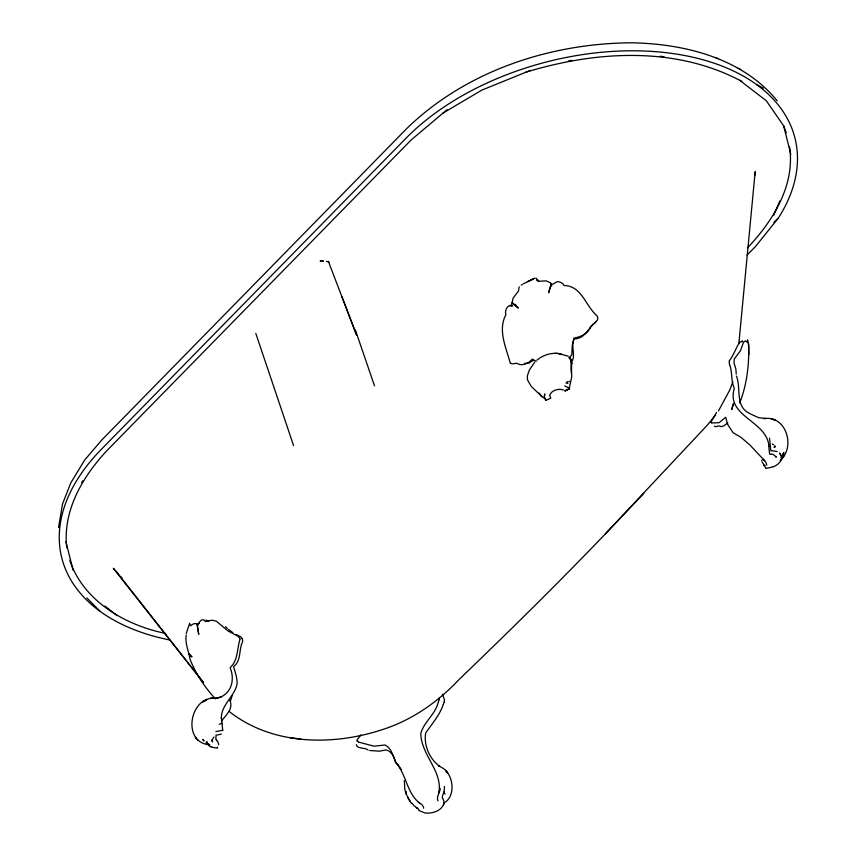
<?xml version="1.0" encoding="UTF-8"?>
<svg xmlns="http://www.w3.org/2000/svg" width="856" height="856" viewBox="0 0 856 856"><rect width="100%" height="100%" fill="white"/><g stroke="black" fill="none" stroke-linecap="round" stroke-linejoin="round"><path stroke-width="1.28" d="M515.729 304.351L515.44 305.956M242.687 641.219L242.355 638.929M739.67 403.037C746.86 384.761 749.268 364.881 748.615 345.353L748.561 343.374M571.391 370.883L571.466 362.762M423.613 808.192L423.592 807.764A11 8.196 -45 0 0 420.114 803.431C406.675 793.715 406.525 774.049 395.472 762.289C393.246 756.105 391.513 748.112 385.072 745.009L373.954 746.175L360.665 742.655M738.878 343.395L755.056 173.008L754.5 175.48M729.291 361.082L729.312 363.383M66.789 547.915C62.402 511.15 82.315 477.156 106.486 451.069L411.062 140.042L447.067 109.696M789.51 146.558C795.256 183.687 774.552 218.526 750.241 244.891L747.438 247.759M571.327 372.927L571.519 361.585M741.788 341.779L742.195 340.752L742.559 341.619M781.496 457.2L781.357 458.228L781.592 455.948C782.609 461.159 777.494 465.129 773.203 466.884M711.047 421.912L716.483 412.442M58.518 527.596L62.542 503.906L70.781 482.902L84.658 460.057L101.532 440.273L406.825 128.475C466.21 70.813 550.29 43.185 632.103 42.8C684.939 43.849 742.484 58.229 777.248 100.88M748.583 345.353L747.695 340.174M439.567 791.062L439.898 788.44L439.214 792.838L439.513 791.329M217.595 748.091L217.574 747.844A5.5 1.498 88.3 0 0 217.36 747.138M729.323 360.836C733.785 355.09 736.042 347.536 739.958 341.779L740.857 342.026M221.297 718.591C221.03 704.531 234.726 696.517 237.123 683.88C237.347 677.909 235.122 672.281 233.581 666.631C241.617 660.425 238.578 649.758 242.59 641.807M754.553 175.266L755.431 171.393L754.596 175.052M216.108 734.822L215.873 738.856L216.803 740.579A11 2.996 88.3 0 1 218.622 744.324L218.548 744.795M544.341 395.911L544.823 393.942L544.288 396.242L545.529 399.891M186.191 633.611L189.636 623.328L190.364 625.49A1.926 0.856 89.8 0 0 190.738 625.736C192.782 623.789 196.013 622.205 198.143 625.126C198.506 622.194 202.712 616.802 205.461 621.552L211.817 620.161L216.301 621.156L228.135 631.065L238.022 636.254L239.969 638.715M439.171 699.545L439.363 697.822M550.975 284.074L548.621 292.795L551.414 284.385L550.376 282.769L546.342 280.896L539.034 281.228L535.835 278.082M444.189 701.856L444.467 699.748L442.392 694.227M356.321 744.645C357.123 749.385 365.031 747.16 368.08 750.017M549.723 395.483C551.05 390.304 558.754 388.153 563.441 389.983M230.606 700.764L232.072 695.832M439.117 699.759L438.454 701.738M443.494 804.875L444.146 802.693C442.263 810.964 431.916 814.003 424.437 812.922M733.496 403.433L731.655 409.553L733.645 403.54M444.071 702.241L443.312 704.36M783.497 453.359L783.828 452.428L781.41 457.586M566.105 383.242L566.426 382.332M186.191 635.141C184.885 643.38 188.898 651.865 190.096 659.409M732.822 381.83L729.943 389.683L718.473 410.912M519.175 286.814L518.576 290.323A1.926 1.445 -61.2 0 1 518.372 291.158L513.097 298.113L511.588 305.389C506.934 304.822 504.633 311.038 505.843 314.815C497.604 330.041 506.142 347.729 510.155 362.816M782.887 454.857L783.679 452.824M550.676 398.168L550.676 397.901A11 8.196 -45 0 0 549.991 396.189M443.29 704.402C439.642 715.327 432.002 723.823 425.657 732.993C423.388 746.036 430.589 761.53 442.434 767.982C451.775 772.358 456.901 793.501 445.43 802.115M438.24 702.284C435.34 714.353 424.18 721.704 420.852 733.111C420.564 754.832 444.039 772.08 438.507 794.154A11 8.196 -45 0 0 437.758 800.52L438.005 800.874M773.674 215.305L779.848 200.946M782.042 456.762L782.983 454.622M783.144 454.269L782.138 456.558M595.669 322.07L596.022 321.321M221.469 720.977C225.877 715.167 233.816 708.608 229.783 700.326M222.763 730.714L222.86 730.328A5.5 1.498 88.3 0 1 222.389 726.798L221.415 717.531M360.975 734.855L357.059 739.787L357.134 740.911M715.712 414.882L707.463 424.993L605.353 533.898C557.78 583.589 508.689 631.792 459.105 679.461C437.951 701.973 412.068 720.153 382.45 729.59C332.502 746.122 271.93 745.362 229.162 711.443M589.87 328.811C590.437 323.354 600.933 321.974 596.91 315.65C585.461 305.902 581.866 285.893 564.018 285.487L562.895 283.732L560.498 282.277M81.609 482.666L83.053 480.644M169.253 639.892A221.105 134.906 -14.3 0 1 101.243 449.443L405.819 138.415A221.105 134.906 -14.3 0 1 689.915 56.571A221.105 134.906 -14.3 0 1 778.329 218.109L755.495 246.517L747.085 255.099M534.711 362.206L529.425 369.931L527.339 375.923L527.478 379.882L531.276 386.409L541.634 396.392L541.153 395.504M213.989 737.037L212.299 739.434L212.502 741.863L211.764 740.023L212.598 741.082M571.498 361.938C576.27 355.882 570.417 346.059 574.173 338.89C584.391 338.89 587.901 329.185 594.075 323.547M605.353 533.898L643.819 493.324M780.233 460.442C795.748 447.121 786.322 415.203 764.194 418.605L765.606 418.434L758.726 417.707L751.589 414.475M588.746 330.384C585.108 334.782 579.608 337.21 574.055 338.034L572.183 345.61L571.883 354.844L568.737 357.776M773.888 222.506L778.329 218.109M533.534 360.237L528.997 363.008L524.482 363.425M594.653 323.183L595.38 322.498M727.878 422.8L723.502 426.031L720.677 426.62C718.901 424.64 716.023 427.84 714.407 426.181M536.99 360.098C543.549 354.577 552.591 352.073 561.012 353.945L558.85 353.667L568.159 356.15M521.25 285.101L522.246 284.492M442.991 113.088L481.832 90.115L530.367 70.417M523.273 283.882L533.491 278.724M550.494 398.318L545.968 400.373A5.5 4.098 -45 0 0 544.223 398.158L541.923 396.713L539.141 393.065M532.346 279.42L527.638 281.678L534.711 278.307M219.222 724.262L221.8 723.363M769.94 467.697L772.572 466.809M217.274 735.037L221.34 734.073M198.228 623.575L199.437 623.243M215.873 731.613L221.897 730.382M205.996 620.151L208.928 620.975M525.616 72.279C594.856 51.125 673.715 45.892 739.67 80.282L741.895 81.374M766.58 468.221L769.116 467.783M568.373 60.937L572.172 60.466M217.467 698.143L214.375 698.485L221.169 696.987L219.682 697.458C232.008 692.782 234.876 678.894 230.104 667.68C238.321 660.276 236.866 648.473 240.087 639.1M214.417 698.132C189.551 697.126 182.135 741.745 208.532 744.667M711.775 422.95L719.104 422.714L725.663 417.268L727.504 424.095L733.004 432.655L740.922 437.288L749.749 444.831L764.836 460.924A11 2.996 88.3 0 1 766.655 464.669L766.837 465.086M215.819 698.143L216.9 698.261L210.49 698.421L218.505 698.025M215.327 698.111L211.464 698.336L216.226 698.089M747.534 340.1L747.128 342.09L745.255 340.923L743.5 342.261L740.515 350.628L734.362 358.899L733.956 362.794L735.86 368.936L736.246 374.061M764.451 465.311L765.178 465.3M568.865 381.444L569.871 381.466M554.784 353.325L557.919 353.453M771.834 450.663L777.13 451.561M762.215 462.026L764.151 465.322M770.55 454.386C773.375 452.353 777.398 459.372 775.975 456.665M290.409 737.797L300.745 738.995M214.235 747.641L216.643 747.941M369.728 750.498L379.208 751.183L386.227 749.91C391.984 751.525 394.37 757.742 395.986 762.899L397.783 764.483M559.674 281.999C556.229 280.286 554.025 284.813 551.414 284.385M660.297 56.175L664.192 56.956M509.598 305.539L511.738 305.966M536.573 280.169L538.403 281.389M165.722 633.44C125.415 625.34 83.407 601.094 69.743 560.273M765.874 468.467L765.606 468.189A5.5 1.498 88.3 0 0 764.697 466.317L763.723 465.29M770.079 454.375L769.812 454.097A11 2.996 88.3 0 1 768.934 447.228C768.335 421.034 725.535 416.979 734.298 388.389C730.928 381.145 732.458 372.927 729.943 365.555M423.666 812.505L419.365 810.6M326.361 261.38L328.982 262.161M510.272 305.325L512.68 306.041M358.974 742.206L359.948 742.505M211.304 746.86L213.54 747.609M564.767 385.917L569.122 387.993M209.367 744.634L206.007 742.687L208.126 744.014L206.51 742.195L208.832 745.565L211.004 746.946M738.15 68.234L740.772 69.486M715.67 57.566L718.024 58.7M756.65 84.616L763.359 88.179M208.661 744.271L209.838 744.902M772.283 444.039L773.599 444.735M236.395 634.553L240.761 636.843L242.259 638.672M358.525 742.024L357.22 741.029M536.263 361.425L532.282 359.092C528.644 363.5 522.053 366.603 516.714 363.265L511.984 363.896L510.444 363.126M711.518 422.885L711.047 422.062M750.851 414.079C734.223 407.06 741.596 389.138 736.428 376.041M416.198 807.668L417.407 808.481M232.875 632.659L228.541 629.492M418.991 810.343L418.862 810.151A5.5 4.098 -45 0 0 417.118 807.936L413.855 805.614L412.1 803.185M739.67 80.282L766.313 100.762L783.647 125.832L786.257 132.894M104.817 605.984L117.058 615.667M418.317 802.254L419.547 803.228M512.209 302.885L518.287 308.085L512.091 302.5M225.481 626.699L227.418 628.465M120.493 576.388L121.969 577.757M189.155 654.316L191.979 656.991L188.962 653.749M196.409 738.814L198.004 740.354M763.723 460.036L762.578 458.923L764.408 460.753L763.83 460.143M100.088 611.345L86.905 597.959M114.907 570L113.356 568.277L203.439 682.51M116.534 571.808L118.214 573.681M215.434 698.849C204.959 687.529 196.195 674.528 190.406 660.211M541.805 396.585L541.677 396.446M397.912 764.633L401.261 769.533M115.688 570.866L203.525 682.574M404.353 780.586L404.813 789.521L406.29 794.368L411.501 803.602M442.948 798.712L444.146 802.179M569.903 357.936L571.337 360.686M771.053 450.994L770.892 450.673A5.5 1.498 88.3 0 1 770.432 447.142L769.533 438.176M570.492 358.91L571.936 363.682L570.128 358.172M446.982 772.454L446.008 770.796L447.474 773.289M407.841 797.835L409.853 801.302M444.146 792.1L444.489 786.493M569.968 357.99L570.738 359.477M570.289 358.568L570.813 359.83M216.258 739.787L216.589 740.494M255.805 333.412L293.587 445.634M551.671 285.893L551.489 285.187M445.024 794.068L443.986 791.789L442.862 794.957A5.5 4.098 -45 0 0 442.488 798.145L442.541 798.402M328.383 261.348L356.706 335.541M341.779 296.304L356.374 334.418M761.808 460.849L761.637 460.218M374.489 385.81L357.605 336.504M355.379 329.935L357.23 335.402M570.524 358.964L571.016 360.504M729.408 363.928L729.697 364.924M564.864 390.743L569.615 388.453A5.5 4.098 -45 0 1 569.968 385.179L571.701 377.015L571.305 361.756M783.647 125.832L790.805 154.251M65.923 541.709L73.081 570.117M768.592 444.564L768.923 446.447M197.073 624.185L198.731 634.414L197.233 624.527M748.625 345.171L748.861 354.705M784.481 454.707L781.624 458.934L784.481 454.707M774.819 446.083L774.059 447.356L775.472 446.768L774.819 446.083M204.21 701.085L202.54 701.995L206.874 699.737L204.21 701.085M569.422 388.774L565.056 390.967L569.4 388.785M567.582 382.011L566.843 382.268L567.71 383.563L567.582 382.011M322.723 261.08L320.144 261.016L323.408 261.134L322.723 261.08M775.279 420.178L771.877 418.884L775.279 420.178M439.267 766.195L438.572 765.703L439.289 766.281M779.741 453.188L781.699 456.719L779.741 453.188M203.942 740.782L202.84 739.498L203.942 740.782M196.399 738.578L195.446 737.305L196.399 738.578M207.441 743.853L206.745 741.703L207.43 743.789M570.61 359.103L570.257 358.504L570.577 359.188M406.108 793.544L405.883 791.682L406.108 793.544"/></g></svg>
